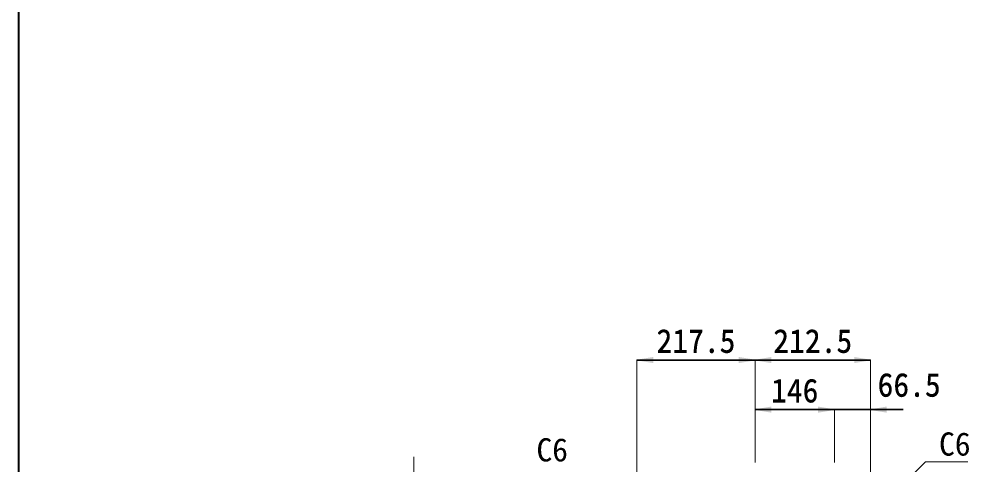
# Model space of a CAD drawing. Units: millimetres at full size. Extents: x -1934 to 78146, y -143454 to -112471.
# Drawn here: x 11546 to 13294, y -137047 to -136226 of the extents above; entities that cross this region are included whole.
import ezdxf
from ezdxf.enums import TextEntityAlignment as Align

# ---------------------------------------------------------------- set-up
doc = ezdxf.new("R2010")
doc.units = ezdxf.units.MM
doc.header["$LTSCALE"] = 23
for name, color, linetype, lineweight in [('図枠', 7, 'Continuous', 5), ('寸法線', 7, 'Continuous', 13), ('引出線', 4, 'Continuous', 13)]:
    doc.layers.add(name, color=color, linetype=linetype, lineweight=lineweight)
doc.styles.add('ＭＳ ゴシック', font='')
doc.styles.get('ＭＳ ゴシック').set_extended_font_data('MS Gothic')

# ---------------------------------------------------------------- blocks, each defined once
blk = doc.blocks.new('filled_arrow')
at = {"color": 0, "linetype": 'Continuous', "lineweight": -2}
blk.add_solid([(7.5, 1.25), (0, 0), (7.5, -1.25)], dxfattribs=at)

msp = doc.modelspace()

# ---------------------------------------------------------------- linework, layer by layer
at = {"layer": '図枠', "lineweight": 40}
msp.add_line((11545.54, -142187.98), (11545.54, -131107.98), dxfattribs=at)
at = {"layer": '寸法線'}
for p, q in [((12683.15, -136852.93), (12900.65, -136852.93)), ((12683.15, -137106.61), (12683.15, -136852.93)), ((12683.15, -136854.2), (12900.65, -136854.2)), ((12683.15, -137107.87), (12683.15, -136854.2)), ((12900.65, -137041.87), (12900.65, -136852.93)), ((12900.65, -136852.93), (13113.15, -136852.93)), ((12900.65, -137041.87), (12900.65, -136852.93)), ((12900.65, -137041.87), (12900.65, -136854.2)), ((12900.65, -136854.2), (13113.15, -136854.2)), ((12900.65, -137041.87), (12900.65, -136854.2)), ((13113.15, -137096.61), (13113.15, -136852.93)), ((13113.15, -137097.87), (13113.15, -136854.2)), ((12900.65, -136944.16), (13046.65, -136944.16)), ((12900.65, -137041.87), (12900.65, -136944.16)), ((12900.65, -136945.42), (13046.65, -136945.42)), ((12900.65, -137041.87), (12900.65, -136945.42)), ((12986.65, -136944.16), (13173.15, -136944.16)), ((12986.65, -136945.42), (13173.15, -136945.42)), ((13046.65, -137041.87), (13046.65, -136944.16)), ((13046.65, -137041.87), (13046.65, -136944.16)), ((13046.65, -137041.87), (13046.65, -136945.42)), ((13046.65, -137041.87), (13046.65, -136945.42)), ((13113.15, -137096.61), (13113.15, -136944.16)), ((13113.15, -137097.87), (13113.15, -136945.42)), ((12272.59, -137211.87), (12272.59, -137031.87))]:
    msp.add_line(p, q, dxfattribs=at)
at = {"layer": '引出線'}
msp.add_lwpolyline([(13110.15, -137144.87), (13214.32, -137040.71), (13292.31, -137040.71)], dxfattribs=at)

# ---------------------------------------------------------------- block references
at = {"layer": '寸法線', "xscale": 4, "yscale": 4}
for p in [(12683.15, -136852.93), (12683.15, -136854.2), (12900.65, -136852.93), (12900.65, -136854.2), (12900.65, -136944.16), (12900.65, -136945.42), (13113.15, -136944.16), (13113.15, -136945.42)]:
    msp.add_blockref('filled_arrow', p, dxfattribs=at)
at = {"layer": '寸法線', "xscale": 4, "yscale": 4, "rotation": 180}
for p in [(12900.65, -136852.93), (12900.65, -136854.2), (13113.15, -136852.93), (13113.15, -136854.2), (13046.65, -136944.16), (13046.65, -136944.16), (13046.65, -136945.42), (13046.65, -136945.42)]:
    msp.add_blockref('filled_arrow', p, dxfattribs=at)

# ---------------------------------------------------------------- texts
at = {"layer": '寸法線', "style": 'ＭＳ ゴシック'}
for s, p in [('217.5', (12791.9, -136817.93)), ('217.5', (12791.9, -136819.2)), ('212.5', (13006.9, -136817.93)), ('212.5', (13006.9, -136819.2)), ('146', (12973.65, -136909.16)), ('66.5', (13184.32, -136898.63)), ('66.5', (13184.32, -136899.89)), ('146', (12973.65, -136910.42))]:
    msp.add_text(s, height=42.72, dxfattribs=at).set_placement(p, align=Align.MIDDLE_CENTER)
at = {"layer": '引出線', "style": 'ＭＳ ゴシック'}
msp.add_text('C6', height=42.72, dxfattribs=at).set_placement((13239.32, -136986.71), align=Align.TOP_LEFT)
msp.add_text('C6', height=42.72, dxfattribs=at).set_placement((12556.26, -136997.42), align=Align.TOP_RIGHT)

doc.saveas('drawing.dxf')
